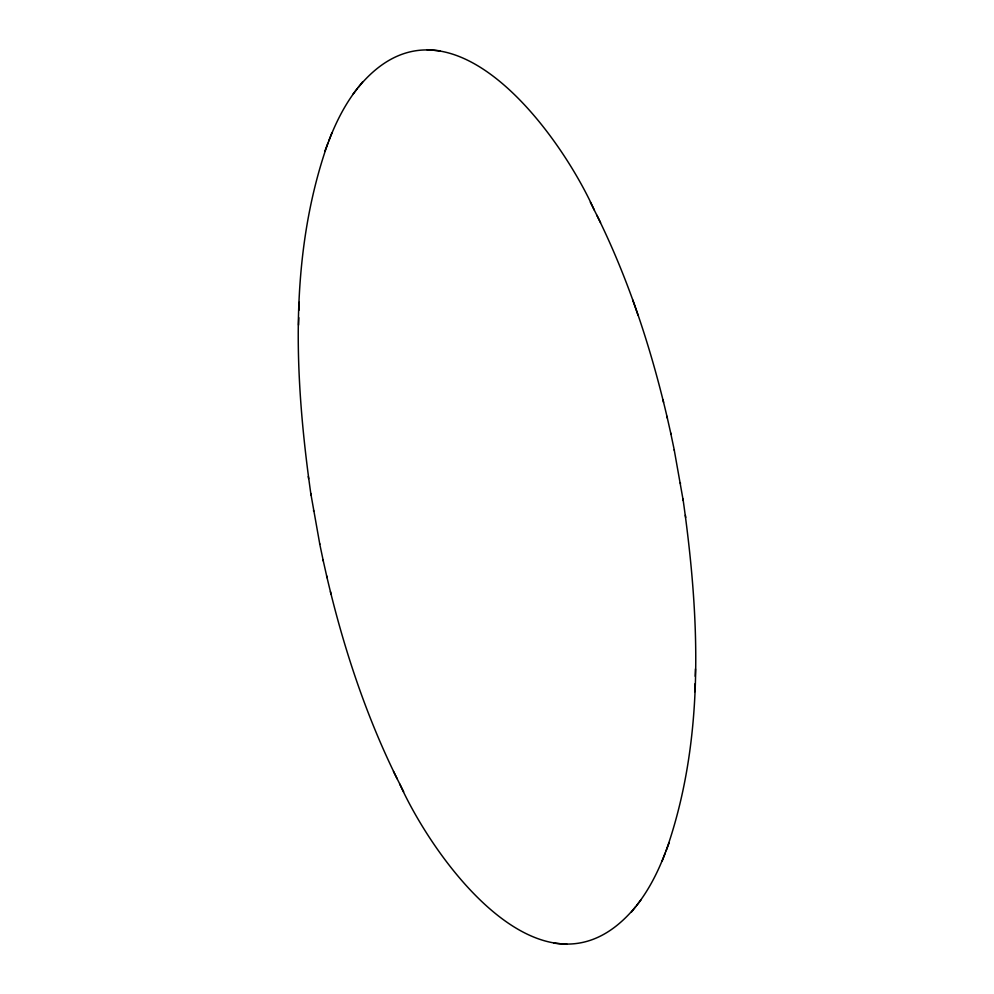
<?xml version="1.0" encoding="UTF-8"?>
<svg xmlns="http://www.w3.org/2000/svg" width="994" height="994" viewBox="0 0 994 994"><rect width="100%" height="100%" fill="white"/><g stroke="black" fill="none" stroke-linecap="round" stroke-linejoin="round"><path stroke-width="1.49" d="M327.896 143.223C288.359 255.731 294.51 378.639 310.998 494.962M666.104 850.777C705.641 738.269 699.49 615.361 683.002 499.038M298.548 325.088L298.772 317.682M298.97 310.227L299.219 302.3M694.781 691.7L695.03 683.773M695.228 676.318L695.452 668.912M328.766 141.073C335.873 122.386 345.005 104.208 357.418 88.454M636.582 905.546C648.995 889.792 658.127 871.614 665.234 852.927M324.926 151.026L331.822 133.084M662.178 860.916L669.074 842.974M358.262 87.422C447.188 -20.501 558.665 130.947 594.238 209.97M399.762 784.03C435.335 863.053 546.812 1014.501 635.738 906.578M353.044 94.057L362.698 81.756M631.302 912.244L640.956 899.943M426.935 49.7L432.986 50.222M433.918 50.284L439.944 50.806M554.056 943.194L560.082 943.716M561.014 943.778L567.065 944.3M596.835 215.213C628.655 279.612 651.107 348.347 667.384 418.213M326.616 575.787C342.893 645.653 365.345 714.388 397.165 778.787M590.337 202.217L600.525 222.569M393.475 771.431L403.663 791.783M632.743 299.964L638.073 315.309M674.205 449.81L683.226 500.603M310.774 493.397L319.795 544.19M662.961 399.725L663.57 402.346M330.43 591.654L331.039 594.275M666.937 416.275L670.975 434.216M323.025 559.784L327.063 577.725M670.689 432.974L674.342 450.357M319.658 543.643L323.311 561.026M685.375 515.24L685.711 517.501M308.289 476.499L308.625 478.76M680.356 482.798L680.48 483.656M313.52 510.344L313.644 511.202"/></g></svg>
